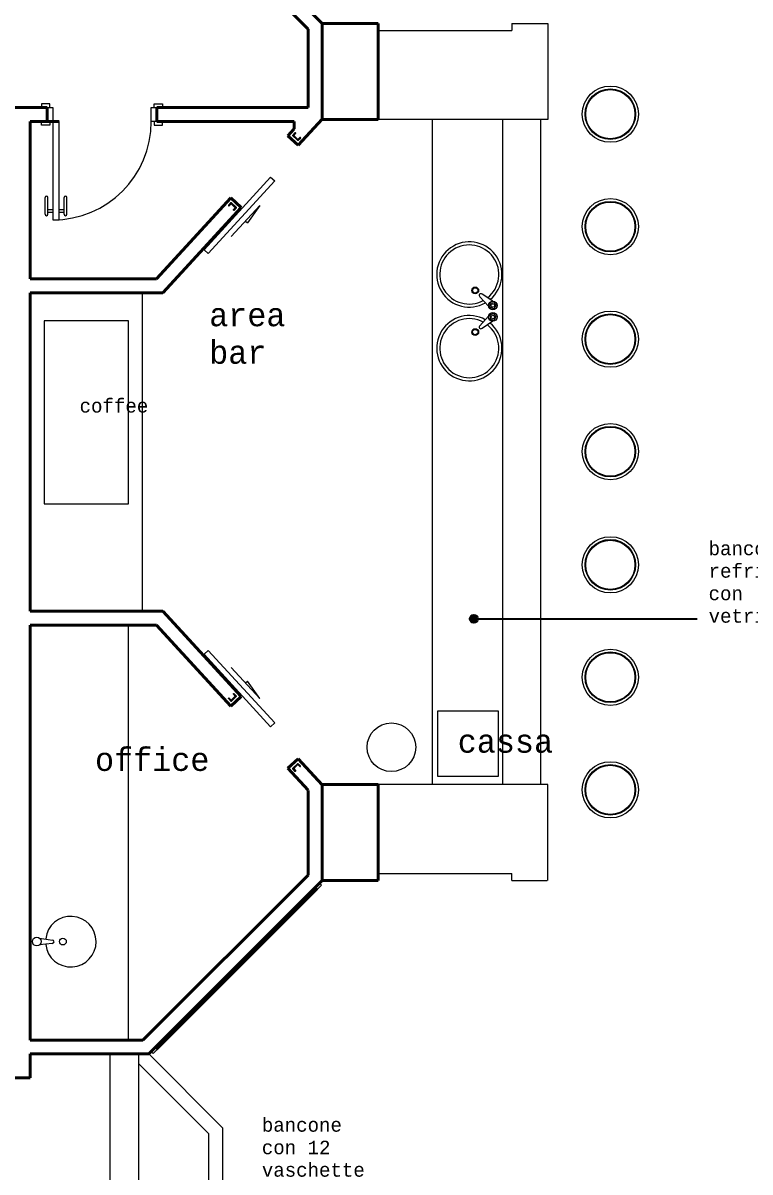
# Model space of a CAD drawing. Header units: millimetres. Extents: x 315.9 to 351.7, y 164.8 to 191.
# Drawn here: x 332.66 to 337.83, y 174.14 to 182.31 of the extents above; entities that cross this region are included whole.
import ezdxf

# ---------------------------------------------------------------- set-up
doc = ezdxf.new("R2010")
doc.units = ezdxf.units.MM
doc.linetypes.add('DASHED2', pattern=[9.525, 6.35, -3.175])
for name, color, linetype, lineweight in [('ARREDI attrezzature - furniture', 175, 'Continuous', 9), ('MURATURA sezioni - section wall', 7, 'Continuous', 40), ('PORTE finestre - doors windows', 252, 'Continuous', 5), ('PROIEZIONI finissime - fine lines', 251, 'Continuous', 9), ('SEZIONI medie - small section', 2, 'Continuous', 25)]:
    doc.layers.add(name, color=color, linetype=linetype, lineweight=lineweight)
doc.layers.add('SCRITTE - txt', color=252, linetype='Continuous')
doc.layers.add('VETRATE sezioni - windows sections', color=171, linetype='Continuous', true_color=0x4d79ff)
doc.styles.add('LUCIDA', font='lucon.TTF')

msp = doc.modelspace()

# ---------------------------------------------------------------- hatches: boundary and pattern name
at = {"layer": 'SCRITTE - txt'}
msp.add_hatch(color=256, dxfattribs=at).paths.add_polyline_path([(335.8927, 178.0735, 1), (335.8349, 178.0735, 1)])

# ---------------------------------------------------------------- linework, layer by layer
at = {"layer": 'ARREDI attrezzature - furniture', "linetype": 'Continuous'}
for p, q in [((336.1333, 182.3076), (336.3893, 182.3076)), ((336.1333, 182.3076), (336.1333, 182.2576)), ((336.3893, 182.3076), (336.3893, 181.6247)), ((335.1843, 182.2576), (336.1333, 182.2576)), ((336.3893, 181.6247), (335.1843, 181.6247)), ((335.5693, 176.895), (335.5693, 181.6247)), ((336.0693, 176.895), (336.0693, 181.6247)), ((336.3393, 176.895), (336.3393, 181.6247)), ((333.5074, 178.128), (333.5074, 180.3918)), ((333.4074, 175.0777), (333.4074, 178.028)), ((336.3893, 176.895), (335.1843, 176.895)), ((336.3893, 176.2122), (336.3893, 176.895)), ((335.1843, 176.2622), (336.1333, 176.2622)), ((336.1333, 176.2122), (336.1333, 176.2622)), ((336.1333, 176.2122), (336.3843, 176.2122)), ((333.2782, 172.9465), (333.2782, 174.9793)), ((333.5513, 174.9793), (334.0782, 174.4523)), ((333.4806, 174.9085), (333.9782, 174.4109)), ((334.0782, 173.4134), (334.0782, 174.4523)), ((333.9782, 173.4549), (333.9782, 174.4109))]:
    msp.add_line(p, q, dxfattribs=at)
at = {"layer": 'ARREDI attrezzature - furniture'}
for p, q in [((335.9059, 180.3638), (335.9684, 180.2962)), ((335.9991, 180.3325), (335.9218, 180.3827)), ((335.9059, 180.158), (335.9684, 180.2257)), ((335.9991, 180.1893), (335.9218, 180.1391)), ((332.8661, 175.7647), (332.7745, 175.754)), ((332.7749, 175.8016), (332.8663, 175.7894))]:
    msp.add_line(p, q, dxfattribs=at)
at = {"layer": 'ARREDI attrezzature - furniture', "linetype": 'Continuous', "lineweight": 0}
for p, q in [((334.7807, 176.1804), (334.7524, 176.1521)), ((334.7807, 176.1804), (334.7666, 176.1945)), ((334.7241, 176.1521), (334.7312, 176.145)), ((334.7454, 176.1592), (334.7312, 176.145)), ((334.7524, 176.1521), (334.7454, 176.1592)), ((333.6043, 175.0181), (333.6185, 175.0323)), ((333.6114, 175.0394), (333.6185, 175.0323)), ((333.4782, 174.9793), (333.4782, 172.9465)), ((333.5831, 174.9828), (333.569, 174.9969)), ((333.5831, 174.9828), (333.6114, 175.0111)), ((333.6114, 175.0111), (333.6043, 175.0181))]:
    msp.add_line(p, q, dxfattribs=at)
at = {"layer": 'ARREDI attrezzature - furniture'}
for points in [[(336.0044, 180.2782), (335.9782, 180.2891), (335.9805, 180.3174), (336.0081, 180.3239), (336.0229, 180.2997)], [(336.0044, 180.2437), (335.9782, 180.2328), (335.9805, 180.2045), (336.0081, 180.1979), (336.0229, 180.2221)], [(335.6069, 177.4188), (336.0377, 177.4188), (336.0377, 176.9527), (335.6069, 176.9527)]]:
    msp.add_lwpolyline(points, close=True, dxfattribs=at)
at = {"layer": 'ARREDI attrezzature - furniture', "linetype": 'Continuous'}
msp.add_lwpolyline([(333.4074, 178.8918), (333.4074, 180.1918), (332.8074, 180.1918), (332.8074, 178.8918)], close=True, dxfattribs=at)
at = {"layer": 'ARREDI attrezzature - furniture'}
for centre, radius in [((336.8342, 181.6622), 0.2), ((336.8342, 181.6622), 0.18), ((336.8342, 181.6622), 0.175), ((336.8342, 180.8622), 0.2), ((336.8342, 180.8622), 0.18), ((336.8342, 180.8622), 0.175), ((335.8736, 180.409), 0.0238), ((335.8736, 180.409), 0.019), ((335.9988, 180.3017), 0.0309), ((335.9988, 180.2202), 0.0309), ((335.9988, 180.3017), 0.0126), ((336.8342, 180.0622), 0.2), ((335.9988, 180.2202), 0.0126), ((336.8342, 180.0622), 0.18), ((336.8342, 180.0622), 0.175), ((335.8736, 180.1128), 0.0238), ((335.8736, 180.1128), 0.019), ((336.8342, 179.2622), 0.2), ((336.8342, 179.2622), 0.18), ((336.8342, 179.2622), 0.175), ((336.8342, 178.4576), 0.2), ((336.8342, 178.4576), 0.18), ((336.8342, 178.4576), 0.175), ((336.8342, 177.6576), 0.2), ((336.8342, 177.6576), 0.18), ((336.8342, 177.6576), 0.175), ((335.2775, 177.1604), 0.173), ((336.8342, 176.8576), 0.2), ((336.8342, 176.8576), 0.18), ((336.8342, 176.8576), 0.175), ((332.7551, 175.778), 0.0309), ((332.9415, 175.778), 0.0238)]:
    msp.add_circle(centre, radius, dxfattribs=at)
for centre, radius, start, end in [((335.8313, 180.5219), 0.232, 310.10918, 299.67199), ((335.8313, 180.5219), 0.21, 308.27582, 298.27204), ((335.9138, 180.3733), 0.0123, 49.88815, 229.88815), ((335.8313, 179.9979), 0.232, 60.68277, 50.33718), ((335.8313, 179.9979), 0.21, 62.12231, 52.22255), ((335.9138, 180.1486), 0.0123, 130.11185, 310.11185), ((332.9977, 175.778), 0.18, 186.79019, 173.42468), ((332.8662, 175.777), 0.0123, 269.50992, 89.50992)]:
    msp.add_arc(centre, radius, start, end, dxfattribs=at)
at = {"layer": 'MURATURA sezioni - section wall', "linetype": 'Continuous'}
for p, q in [((334.6204, 182.4715), (334.7843, 182.3076)), ((334.5496, 182.4008), (334.6843, 182.2662)), ((335.1843, 182.3076), (334.7843, 182.3076)), ((334.7843, 182.3076), (334.7843, 181.6263)), ((335.1843, 181.6247), (335.1843, 182.3076)), ((334.6843, 182.2662), (334.6843, 181.7099)), ((329.175, 181.71), (332.8294, 181.7099)), ((333.6094, 181.7099), (334.6843, 181.7099)), ((332.7074, 181.6099), (332.9144, 181.6099)), ((332.7074, 180.4918), (332.7074, 181.6099)), ((333.6094, 181.6099), (334.5833, 181.6099)), ((333.8083, 181.6099), (334.586, 181.6099)), ((334.541, 181.5086), (334.586, 181.5577)), ((334.586, 181.5577), (334.586, 181.6099)), ((334.6147, 181.441), (334.7843, 181.6263)), ((335.1843, 181.6247), (334.7843, 181.6247)), ((334.6147, 181.441), (334.541, 181.5086)), ((334.1355, 181.0665), (333.6074, 180.4918)), ((334.1355, 181.0665), (334.2091, 180.9989)), ((334.2091, 180.9989), (333.6513, 180.3918)), ((332.7074, 180.4918), (333.6074, 180.4918)), ((332.7074, 178.128), (332.7074, 180.3918)), ((332.7074, 180.3918), (333.6513, 180.3918)), ((332.7074, 178.128), (332.7074, 180.3918)), ((333.6513, 178.128), (332.7074, 178.128)), ((334.2091, 177.5209), (333.6513, 178.128)), ((332.7074, 175.0793), (332.7074, 178.028)), ((332.7074, 178.028), (333.6074, 178.028)), ((332.7074, 175.0777), (332.7074, 178.028)), ((334.1355, 177.4533), (333.6074, 178.028)), ((334.1355, 177.4533), (334.2091, 177.5209)), ((334.6147, 177.0788), (334.541, 177.0112)), ((334.6147, 177.0788), (334.7843, 176.8935)), ((334.541, 177.0112), (334.6843, 176.8546)), ((334.6843, 176.8536), (334.6843, 176.2514)), ((335.1843, 176.895), (334.7843, 176.895)), ((334.7843, 176.8935), (334.7843, 176.2122)), ((335.1843, 176.895), (335.1843, 176.2122)), ((333.5106, 175.0777), (334.6843, 176.2514)), ((333.5513, 174.9793), (334.7843, 176.2122)), ((335.1843, 176.2122), (334.7843, 176.2122)), ((333.7152, 175.1432), (333.5513, 174.9793)), ((332.7074, 175.0777), (333.5106, 175.0777)), ((332.7074, 174.9793), (333.5513, 174.9793)), ((332.7074, 174.9793), (332.7074, 174.8098)), ((332.7074, 174.8098), (331.349, 174.8099))]:
    msp.add_line(p, q, dxfattribs=at)
at = {"layer": 'MURATURA sezioni - section wall'}
for p, q in [((332.8294, 181.7099), (332.8294, 181.6099)), ((333.6094, 181.7099), (333.6094, 181.6099))]:
    msp.add_line(p, q, dxfattribs=at)
at = {"layer": 'PORTE finestre - doors windows'}
for p, q in [((332.8494, 181.7349), (332.7894, 181.7349)), ((332.7894, 181.7349), (332.7894, 181.7099)), ((332.8494, 181.7099), (332.8494, 181.7349)), ((333.5894, 181.7349), (333.6494, 181.7349)), ((333.5894, 181.7099), (333.5894, 181.7349)), ((333.6494, 181.7349), (333.6494, 181.7099)), ((332.7894, 181.7099), (332.8694, 181.7099)), ((332.8294, 181.7099), (332.8294, 181.6099)), ((332.8694, 181.7099), (332.8694, 180.9099)), ((333.5694, 181.6099), (333.5694, 181.7099)), ((333.5694, 181.7099), (333.6494, 181.7099)), ((333.6094, 181.7099), (333.6094, 181.6099)), ((332.7894, 181.5849), (332.7894, 181.6099)), ((332.7894, 181.6099), (332.9144, 181.6099)), ((332.8494, 181.5849), (332.7894, 181.5849)), ((332.8494, 181.6099), (332.8494, 181.5849)), ((332.9144, 180.9099), (332.9144, 181.6099)), ((333.6494, 181.6099), (333.5694, 181.6099)), ((333.5894, 181.6099), (333.5894, 181.5849)), ((333.5894, 181.5849), (333.6494, 181.5849)), ((333.6494, 181.5849), (333.6494, 181.6099)), ((332.8144, 180.9499), (332.8144, 181.0699)), ((332.8344, 180.9499), (332.8344, 181.0699)), ((332.9494, 180.9499), (332.9494, 181.0699)), ((332.9694, 180.9499), (332.9694, 181.0699)), ((332.8344, 180.9849), (332.8694, 180.9849)), ((332.9144, 180.9849), (332.9494, 180.9849)), ((332.8344, 180.9649), (332.8694, 180.9649)), ((332.8694, 180.9099), (332.9144, 180.9099)), ((332.9144, 180.9649), (332.9494, 180.9649))]:
    msp.add_line(p, q, dxfattribs=at)
for points in [[(333.9448, 180.6985), (334.4184, 181.214), (334.4479, 181.1869), (333.9742, 180.6715)], [(333.9448, 177.8213), (334.4184, 177.3058), (334.4479, 177.3329), (333.9742, 177.8483)]]:
    msp.add_lwpolyline(points, close=True, dxfattribs=at)
for centre, start, end in [((332.8244, 181.0699), 0, 180), ((332.9594, 181.0699), 0, 180), ((332.8244, 180.9499), 180, 0), ((332.9594, 180.9499), 180, 0)]:
    msp.add_arc(centre, 0.01, start, end, dxfattribs=at)
at = {"layer": 'PROIEZIONI finissime - fine lines'}
for p, q in [((334.139, 180.7917), (334.342, 181.0126)), ((334.342, 181.0126), (334.2531, 180.8905)), ((334.2405, 180.9021), (334.2531, 180.8905)), ((334.139, 177.7281), (334.342, 177.5072)), ((334.2405, 177.6177), (334.2531, 177.6293)), ((334.342, 177.5072), (334.2531, 177.6293))]:
    msp.add_line(p, q, dxfattribs=at)
at = {"layer": 'PROIEZIONI finissime - fine lines', "linetype": 'DASHED2', "ltscale": 1500}
msp.add_arc((332.8694, 181.6099), 0.7, 270.00019, 0.00002, dxfattribs=at)
at = {"layer": 'SCRITTE - txt', "ltscale": 1500}
msp.add_line((335.8638, 178.0735), (337.452, 178.0735), dxfattribs=at)
at = {"layer": 'SCRITTE - txt'}
msp.add_circle((335.8638, 178.0735), 0.0289, dxfattribs=at)
at = {"layer": 'SEZIONI medie - small section'}
for points in [[(334.63, 181.4948), (334.6131, 181.4764), (334.5762, 181.5101), (334.5931, 181.5286), (334.5953, 181.5265), (334.5805, 181.5103), (334.6129, 181.4806), (334.6278, 181.4968), (334.63, 181.4948)], [(334.157, 180.9789), (334.1739, 180.9973), (334.1371, 181.0311), (334.1201, 181.0127), (334.1224, 181.0107), (334.1372, 181.0269), (334.1696, 180.9971), (334.1547, 180.9809), (334.157, 180.9789)], [(334.157, 177.5409), (334.1739, 177.5225), (334.1371, 177.4887), (334.1201, 177.5071), (334.1224, 177.5091), (334.1372, 177.4929), (334.1696, 177.5227), (334.1547, 177.5389), (334.157, 177.5409)], [(334.63, 177.025), (334.6131, 177.0434), (334.5762, 177.0097), (334.5931, 176.9912), (334.5953, 176.9933), (334.5805, 177.0095), (334.6129, 177.0392), (334.6278, 177.023), (334.63, 177.025)]]:
    msp.add_lwpolyline(points, dxfattribs=at)
at = {"layer": 'VETRATE sezioni - windows sections', "ltscale": 0.015}
for p, q in [((333.6114, 175.0111), (334.7524, 176.1521)), ((333.6185, 175.0323), (334.7312, 176.145))]:
    msp.add_line(p, q, dxfattribs=at)

# ---------------------------------------------------------------- texts
at = {"layer": 'SCRITTE - txt', "attachment_point": 1, "style": 'LUCIDA'}
for s, insert, char_height, width in [('area bar', (333.9815, 180.3141), 0.16, 0.946016), ('coffee', (333.0601, 179.6361), 0.096, 0.567609), ('bancone refrigerato con vetrina', (337.533, 178.6219), 0.096, 0.567609), ('cassa', (335.7491, 177.2815), 0.16, 0.946016), ('office', (333.1696, 177.152), 0.16, 0.946016), ('bancone con 12 vaschette gelati', (334.356, 174.5223), 0.096, 0.567609)]:
    msp.add_mtext(s, dxfattribs=dict(at, insert=insert, char_height=char_height, width=width))

doc.saveas('drawing.dxf')
